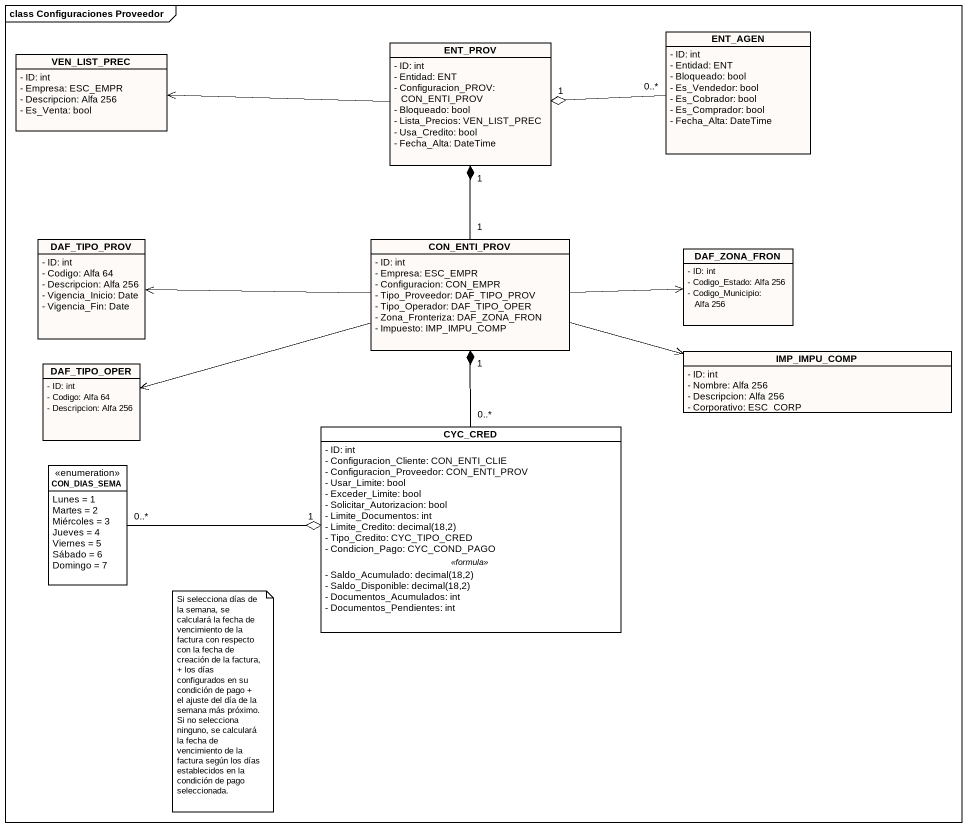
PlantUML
@startuml
mainframe class Configuraciones Proveedor
hide circle
hide empty members
skinparam classAttributeIconSize 0
class ENT_PROV #FDFAF7 {
  - ID: int
  - Entidad: ENT
  - Configuracion_PROV: CON_ENTI_PROV
  - Bloqueado: bool
  - Lista_Precios: VEN_LIST_PREC
  - Usa_Credito: bool
  - Fecha_Alta: DateTime
}
class ENT_AGEN #FDFAF7 {
  - ID: int
  - Entidad: ENT
  - Bloqueado: bool
  - Es_Vendedor: bool
  - Es_Cobrador: bool
  - Es_Comprador: bool
  - Fecha_Alta: DateTime
}
class VEN_LIST_PREC #FDFAF7 {
  - ID: int
  - Empresa: ESC_EMPR
  - Descripcion: Alfa 256
  - Es_Venta: bool
}
class DAF_TIPO_PROV #FDFAF7 {
  - ID: int
  - Codigo: Alfa 64
  - Descripcion: Alfa 256
  - Vigencia_Inicio: Date
  - Vigencia_Fin: Date
}
class CON_ENTI_PROV #FDFAF7 {
  - ID: int
  - Empresa: ESC_EMPR
  - Configuracion: CON_EMPR
  - Tipo_Proveedor: DAF_TIPO_PROV
  - Tipo_Operador: DAF_TIPO_OPER
  - Zona_Fronteriza: DAF_ZONA_FRON
  - Impuesto: IMP_IMPU_COMP
}
class DAF_ZONA_FRON #FDFAF7 {
  - ID: int
  - Codigo_Estado: Alfa 256
  - Codigo_Municipio: Alfa 256
}
class DAF_TIPO_OPER #FDFAF7 {
  - ID: int
  - Codigo: Alfa 64
  - Descripcion: Alfa 256
}
class IMP_IMPU_COMP #FDFAF7 {
  - ID: int
  - Nombre: Alfa 256
  - Descripcion: Alfa 256
  - Corporativo: ESC_CORP
}
class CYC_CRED {
  - ID: int
  - Configuracion_Cliente: CON_ENTI_CLIE
  - Configuracion_Proveedor: CON_ENTI_PROV
  - Usar_Limite: bool
  - Exceder_Limite: bool
  - Solicitar_Autorizacion: bool
  - Limite_Documentos: int
  {field} - Limite_Credito: decimal(18,2)
  - Tipo_Credito: CYC_TIPO_CRED
  - Condicion_Pago: CYC_COND_PAGO
  .. <<formula>> ..
  {field} - Saldo_Acumulado: decimal(18,2)
  {field} - Saldo_Disponible: decimal(18,2)
  - Documentos_Acumulados: int
  - Documentos_Pendientes: int
}
enum CON_DIAS_SEMA {
  Lunes = 1
  Martes = 2
  Miércoles = 3
  Jueves = 4
  Viernes = 5
  Sábado = 6
  Domingo = 7
}
ENT_PROV -left-> VEN_LIST_PREC
ENT_AGEN "0..*" -left-o "1" ENT_PROV
CON_ENTI_PROV "1" -up-* "1" ENT_PROV
CON_ENTI_PROV -left-> DAF_TIPO_PROV
CON_ENTI_PROV -right-> DAF_ZONA_FRON
CON_ENTI_PROV -left-> DAF_TIPO_OPER
CON_ENTI_PROV -right-> IMP_IMPU_COMP
CYC_CRED "0..*" -up-* "1" CON_ENTI_PROV
CON_DIAS_SEMA "0..*" -right-o "1" CYC_CRED
note as N1
  Si selecciona días de la semana, se calculará la fecha de vencimiento de la factura con respecto con la fecha de creación de la factura, + los días configurados en su condición de pago + el ajuste del día de la semana más próximo.
  Si no selecciona ninguno, se calculará la fecha de vencimiento de la factura según los días establecidos en la condición de pago seleccionada.
end note
@enduml
